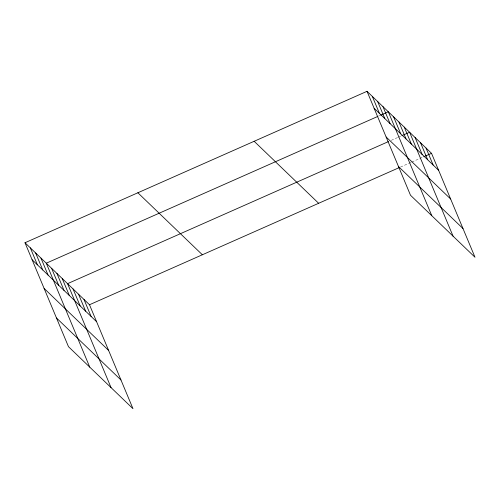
<?xml version="1.0" encoding="UTF-8"?>
<svg xmlns="http://www.w3.org/2000/svg" width="500" height="500" viewBox="0 0 500 500"><rect width="100%" height="100%" fill="white"/><g stroke="black" fill="none" stroke-linecap="round" stroke-linejoin="round"><path stroke-width="0.38" stroke-dasharray="2.5 1.88" d="M378.431 116.144L379.844 115.519M391.25 140.35L397.6 137.544M398.306 137.231L401.125 135.981M400.481 167.056L411.062 162.369M411.769 162.056L423.056 157.062"/><path stroke-width="0.75" d="M25 242.744L89.494 304.744L132.975 408.688L68.481 346.688L25 242.744L367.025 91.312L431.519 153.312L475 257.256L410.506 195.256L367.025 91.312M377.725 116.456L46.281 263.2L89.763 367.15M380.55 115.206L388.306 111.769L431.788 215.719M388.425 141.6L67.569 283.663L111.05 387.606M401.831 135.669L409.594 132.231L453.075 236.175M89.494 304.744L399.069 167.681M423.756 156.75L431.519 153.312M374.125 108.287L438.619 170.287M386.131 136.988L450.625 198.988M398.5 166.556L462.994 228.556M254.156 141.281L318.65 203.287M137.869 192.769L202.362 254.769M32.1 259.719L96.594 321.719M44.106 288.419L108.6 350.419M56.475 317.987L120.969 379.988M426.037 148.044L433.137 165.019M420.556 142.775L427.656 159.75M415.075 137.5L422.175 154.475M404.269 127.119L411.369 144.094M398.95 122L406.05 138.975M393.631 116.888L400.731 133.863M382.987 106.656L390.087 123.631M377.669 101.544L384.769 118.513M372.344 96.425L379.444 113.4M84.012 299.475L91.112 316.45M78.531 294.206L85.631 311.175M73.05 288.931L80.15 305.906M62.244 278.55L69.344 295.525M56.925 273.431L64.025 290.406M51.606 268.319L58.706 285.294M40.963 258.087L48.062 275.062M35.644 252.975L42.744 269.944M30.319 247.856L37.419 264.831"/></g></svg>
